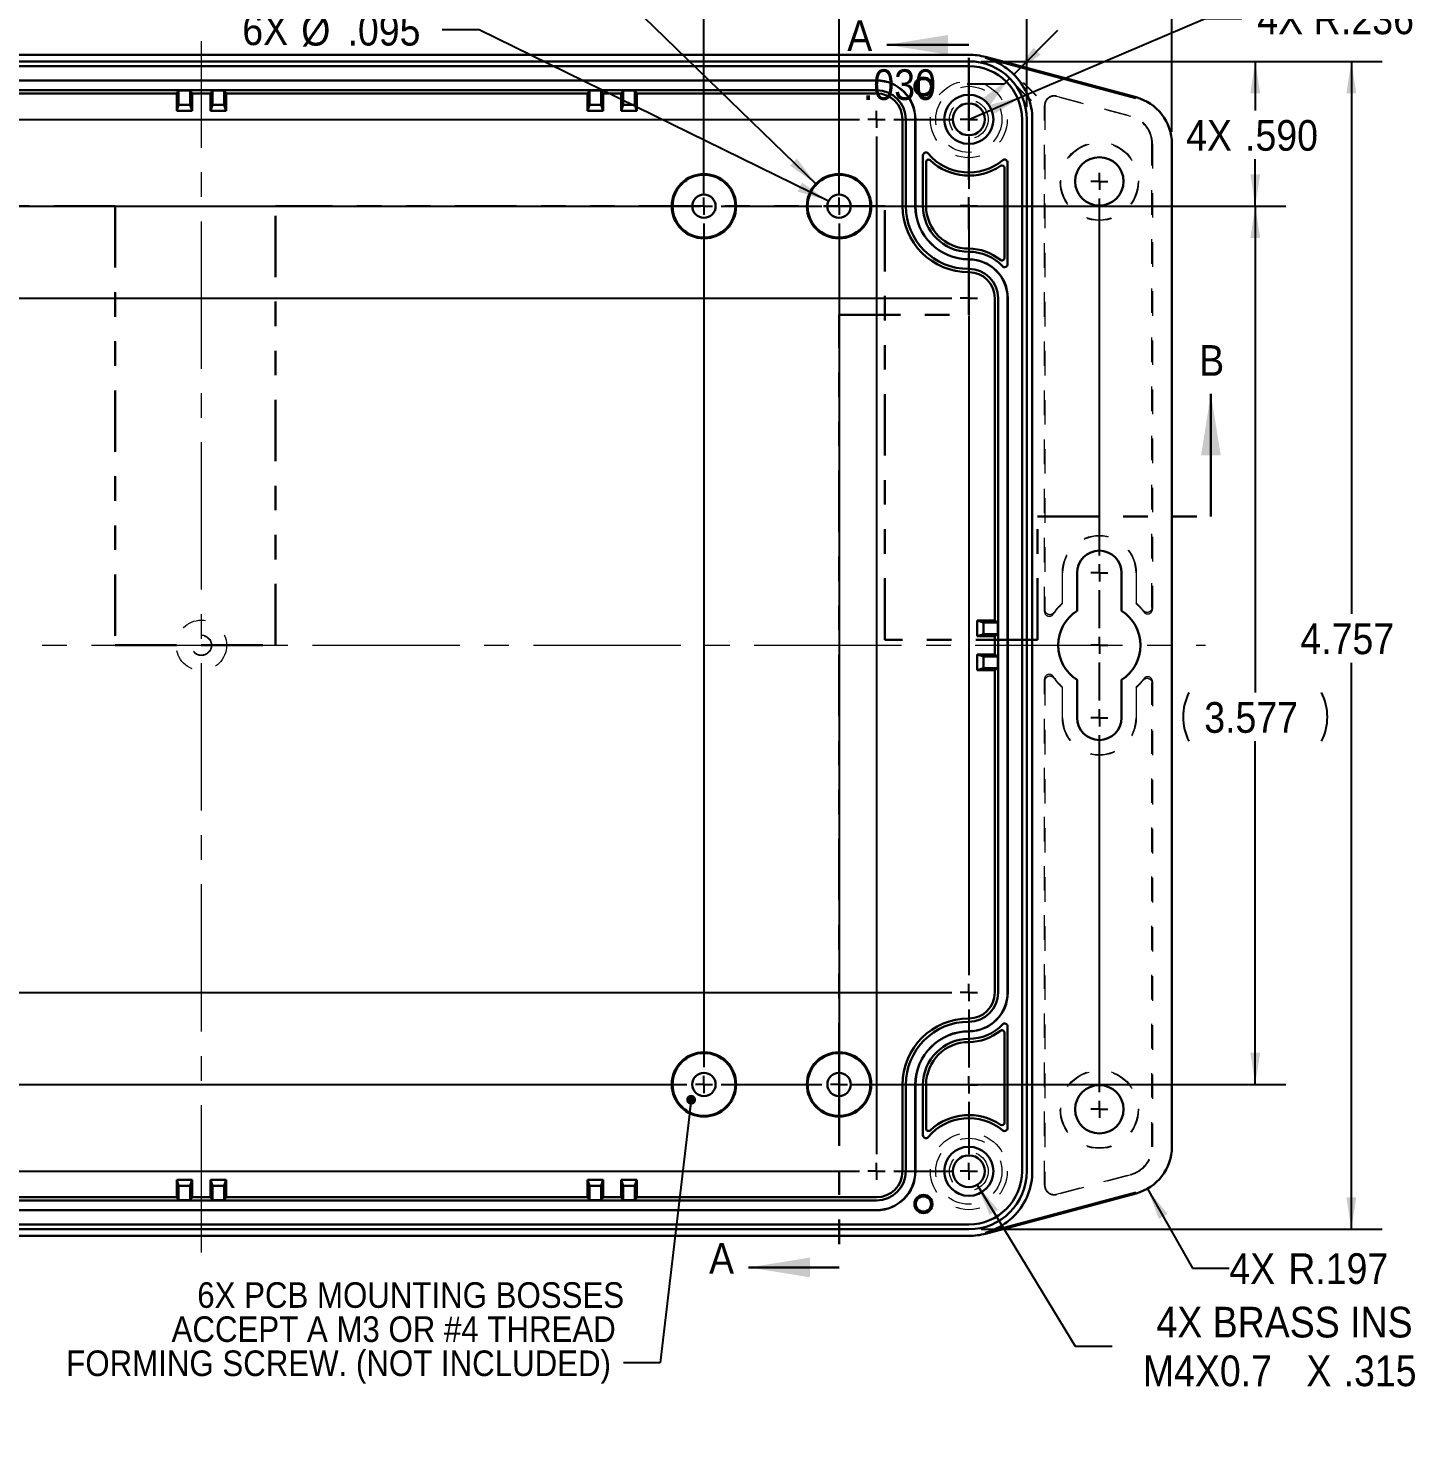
# Model space of a CAD drawing. Header units: inches. Extents: x 0.3 to 21.8, y 0.2 to 16.9.
# Drawn here: x 5.89 to 11.49, y 8.21 to 14 of the extents above; entities that cross this region are included whole.
import ezdxf

# ---------------------------------------------------------------- set-up
doc = ezdxf.new("R2010")
doc.units = ezdxf.units.IN
doc.header["$MEASUREMENT"] = 0
for name, pattern in [('SLD-Center', [0.75, 0.6, -0.05, 0.05, -0.05]), ('SLD-Dashed', [0.075, 0.05, -0.025]), ('SLD-Phantom', [0.5, 0.25, -0.05, 0.05, -0.05, 0.05, -0.05]), ('SLD-Solid', [0])]:
    doc.linetypes.add(name, pattern=pattern)
doc.layers.add('SLD-0', color=7, linetype='SLD-Solid')
doc.styles.add('SLDTEXTSTYLE1', font='GOTHIC.TTF', dxfattribs={"width": 0.913})
doc.styles.get("Standard").update_dxf_attribs({"font": 'GOTHIC.TTF'})
doc.dimstyles.new('SLDDIMSTYLE0', dxfattribs={"dimtxt": 0.125, "dimasz": 0.13, "dimexe": 0, "dimexo": 0.0625, "dimgap": 0.03125, "dimtad": 0, "dimtih": 1, "dimtoh": 1, "dimdec": 3, "dimrnd": 1e-09, "dimzin": 12, "dimdsep": 46, "dimtxsty": 'SLDTEXTSTYLE1', "dimsah": 1, "dimcen": 0.09, "dimadec": 0, "dimazin": 3, "dimtfac": 1, "dimtdec": 3, "dimtofl": 0, "dimtmove": 0, "dimatfit": 3, "dimfxl": 0, "dimfrac": 2, "dimtolj": 1, "dimtzin": 12, "dimarcsym": 0})
doc.dimstyles.new('SLDDIMSTYLE1', dxfattribs={"dimtxt": 0.125, "dimasz": 0.13, "dimexe": 0, "dimexo": 0.0625, "dimgap": 0.03125, "dimtad": 0, "dimtih": 1, "dimtoh": 1, "dimdec": 3, "dimrnd": 1e-09, "dimzin": 12, "dimdsep": 46, "dimtxsty": 'SLDTEXTSTYLE1', "dimsah": 1, "dimcen": 0, "dimadec": 0, "dimazin": 3, "dimtfac": 1, "dimtdec": 3, "dimtofl": 0, "dimtmove": 0, "dimatfit": 3, "dimfxl": 0, "dimfrac": 2, "dimtolj": 1, "dimtzin": 12, "dimarcsym": 0})
doc.dimstyles.new('SLDDIMSTYLE2', dxfattribs={"dimtxt": 0.125, "dimasz": 0.13, "dimexe": 0, "dimexo": 0.0625, "dimgap": 0.03125, "dimtad": 0, "dimtih": 1, "dimtoh": 1, "dimdec": 3, "dimrnd": 1e-09, "dimzin": 12, "dimdsep": 46, "dimtxsty": 'SLDTEXTSTYLE1', "dimsah": 1, "dimcen": 0.09, "dimadec": 0, "dimazin": 3, "dimtfac": 1, "dimtdec": 3, "dimtmove": 0, "dimatfit": 0, "dimfxl": 0, "dimfrac": 2, "dimtolj": 1, "dimtzin": 12, "dimarcsym": 0})
doc.dimstyles.new('SLDDIMSTYLE3', dxfattribs={"dimtxt": 0.125, "dimasz": 0.13, "dimexe": 0, "dimexo": 0.0625, "dimgap": 0.03125, "dimtad": 0, "dimtih": 1, "dimtoh": 1, "dimdec": 3, "dimrnd": 1e-09, "dimzin": 4, "dimdsep": 46, "dimtxsty": 'SLDTEXTSTYLE1', "dimsah": 1, "dimcen": 0.09, "dimadec": 0, "dimazin": 1, "dimtfac": 1, "dimtdec": 3, "dimtofl": 0, "dimtmove": 0, "dimatfit": 3, "dimfxl": 0, "dimfrac": 2, "dimtolj": 1, "dimtzin": 12, "dimarcsym": 0})
doc.dimstyles.new('SLDDIMSTYLE4', dxfattribs={"dimtxt": 0.125, "dimasz": 0.13, "dimexe": 0, "dimexo": 0.0625, "dimgap": 0.03125, "dimtad": 0, "dimtih": 1, "dimtoh": 1, "dimdec": 3, "dimrnd": 1e-09, "dimzin": 4, "dimdsep": 46, "dimtxsty": 'SLDTEXTSTYLE1', "dimsah": 1, "dimcen": 0.09, "dimadec": 0, "dimazin": 1, "dimtfac": 1, "dimtdec": 3, "dimtmove": 0, "dimatfit": 0, "dimfxl": 0, "dimfrac": 2, "dimtolj": 1, "dimtzin": 12, "dimarcsym": 0})
doc.dimstyles.new('SLDDIMSTYLE5', dxfattribs={"dimtxt": 0.125, "dimasz": 0.13, "dimexe": 0, "dimexo": 0.0625, "dimgap": 0.03125, "dimtad": 0, "dimtih": 1, "dimtoh": 1, "dimdec": 3, "dimrnd": 1e-09, "dimzin": 12, "dimdsep": 46, "dimtxsty": 'SLDTEXTSTYLE1', "dimsah": 1, "dimcen": 0, "dimadec": 0, "dimazin": 3, "dimtfac": 1, "dimtdec": 3, "dimtofl": 0, "dimtmove": 0, "dimatfit": 3, "dimfxl": 0, "dimfrac": 2, "dimtolj": 1, "dimtzin": 12, "dimarcsym": 0})
doc.dimstyles.new('SLDDIMSTYLE6', dxfattribs={"dimtxt": 0.125, "dimasz": 0.13, "dimexe": 0, "dimexo": 0.0625, "dimgap": 0.03125, "dimtad": 0, "dimtih": 1, "dimtoh": 1, "dimdec": 0, "dimrnd": 1e-09, "dimzin": 12, "dimdsep": 46, "dimtxsty": 'SLDTEXTSTYLE1', "dimsah": 1, "dimcen": 0, "dimadec": 0, "dimazin": 3, "dimtfac": 1, "dimtdec": 3, "dimtofl": 0, "dimtmove": 0, "dimatfit": 3, "dimfxl": 0, "dimfrac": 2, "dimtolj": 1, "dimtzin": 12, "dimarcsym": 0})
doc.dimstyles.new('SLDDIMSTYLE7', dxfattribs={"dimtxt": 0.125, "dimasz": 0.13, "dimexe": 0, "dimexo": 0.0625, "dimgap": 0.03125, "dimtad": 0, "dimtih": 1, "dimtoh": 1, "dimdec": 3, "dimrnd": 1e-09, "dimzin": 12, "dimdsep": 46, "dimtxsty": 'SLDTEXTSTYLE1', "dimsah": 1, "dimcen": 0, "dimadec": 0, "dimazin": 3, "dimtfac": 1, "dimtdec": 3, "dimtofl": 0, "dimtmove": 0, "dimatfit": 3, "dimfxl": 0, "dimfrac": 2, "dimtolj": 1, "dimtzin": 12, "dimarcsym": 0})
doc.dimstyles.new('SLDDIMSTYLE9', dxfattribs={"dimtxt": 0, "dimasz": 0.04, "dimexe": 0, "dimexo": 0.0625, "dimgap": 0, "dimtad": 0, "dimtih": 1, "dimtoh": 1, "dimdec": 0, "dimrnd": 1e-09, "dimzin": 0, "dimdsep": 46, "dimtxsty": 'Standard', "dimblk1": 'DOT', "dimblk2": 'DOT', "dimsah": 1, "dimcen": 0.09, "dimadec": 0, "dimazin": 0, "dimtfac": 0.04, "dimtdec": 0, "dimtofl": 0, "dimtmove": 0, "dimatfit": 3, "dimldrblk": 'DOT', "dimfxl": 0, "dimfrac": 2, "dimtolj": 1, "dimtzin": 0, "dimarcsym": 0})

# ---------------------------------------------------------------- blocks, each defined once
blk = doc.blocks.new('*D11')
at = {"layer": 'SLD-0'}
for p, q in [((9.7653, 13.8686), (11.3982, 13.8686)), ((11.2732, 13.8686), (11.2732, 11.6177)), ((11.2732, 9.1116), (11.2732, 11.4194)), ((9.7653, 9.1116), (11.3982, 9.1116))]:
    blk.add_line(p, q, dxfattribs=at)
for points in [[(11.2732, 13.8686), (11.2532, 13.7386), (11.2932, 13.7386)], [(11.2732, 9.1116), (11.2932, 9.2416), (11.2532, 9.2416)]]:
    blk.add_solid(points, dxfattribs=at)
at = {"layer": 'SLD-0', "insert": (11.0655, 11.5791), "char_height": 0.125, "attachment_point": 1, "style": 'SLDTEXTSTYLE1'}
blk.add_mtext('4.757', dxfattribs=at)
blk = doc.blocks.new('*D12')
at = {"layer": 'SLD-0'}
for p, q in [((3.2275, 13.6823), (3.2275, 14.6519)), ((9.9515, 13.6823), (9.9515, 14.6519)), ((3.2275, 14.5269), (6.3352, 14.5269)), ((9.9515, 14.5269), (6.8758, 14.5269))]:
    blk.add_line(p, q, dxfattribs=at)
for points in [[(3.2275, 14.5269), (3.3575, 14.5069), (3.3575, 14.5469)], [(9.9515, 14.5269), (9.8215, 14.5469), (9.8215, 14.5069)]]:
    blk.add_solid(points, dxfattribs=at)
at = {"layer": 'SLD-0', "insert": (6.3977, 14.5874), "char_height": 0.125, "attachment_point": 1, "style": 'SLDTEXTSTYLE1'}
blk.add_mtext('6.724', dxfattribs=at)
blk = doc.blocks.new('*D13')
at = {"layer": 'SLD-0'}
for p, q in [((9.9325, 13.7252), (10.6775, 14.0437)), ((10.6775, 14.0437), (10.8275, 14.0437)), ((9.7153, 13.6323), (9.9325, 13.7252))]:
    blk.add_line(p, q, dxfattribs=at)
blk.add_solid([(9.9325, 13.7252), (9.8051, 13.6925), (9.8208, 13.6557)], dxfattribs=at)
at = {"layer": 'SLD-0', "char_height": 0.125, "attachment_point": 1, "style": 'SLDTEXTSTYLE1'}
for s, insert in [('4X R', (10.89, 14.1042)), ('.236', (11.2311, 14.1042))]:
    blk.add_mtext(s, dxfattribs=dict(at, insert=insert))
blk = doc.blocks.new('*D14')
at = {"layer": 'SLD-0'}
for p, q in [((9.1865, 13.3286), (9.1865, 14.4157)), ((9.9515, 13.6823), (9.9515, 14.4157)), ((9.1865, 14.2907), (8.9365, 14.2907)), ((9.9515, 14.2907), (10.2015, 14.2907))]:
    blk.add_line(p, q, dxfattribs=at)
for points in [[(9.1865, 14.2907), (9.0565, 14.3107), (9.0565, 14.2707)], [(9.9515, 14.2907), (10.0815, 14.2707), (10.0815, 14.3107)]]:
    blk.add_solid(points, dxfattribs=at)
at = {"layer": 'SLD-0', "char_height": 0.125, "attachment_point": 1, "style": 'SLDTEXTSTYLE1'}
for s, insert in [('4X ', (9.301, 14.3512)), ('.765', (9.5411, 14.3512))]:
    blk.add_mtext(s, dxfattribs=dict(at, insert=insert))
blk = doc.blocks.new('*D15')
at = {"layer": 'SLD-0'}
for p, q in [((9.7653, 13.8686), (11.0069, 13.8686)), ((10.8819, 13.8686), (10.8819, 13.6681)), ((10.8819, 13.2786), (10.8819, 13.4698)), ((9.2365, 13.2786), (11.0069, 13.2786))]:
    blk.add_line(p, q, dxfattribs=at)
for points in [[(10.8819, 13.8686), (10.8619, 13.7386), (10.9019, 13.7386)], [(10.8819, 13.2786), (10.9019, 13.4086), (10.8619, 13.4086)]]:
    blk.add_solid(points, dxfattribs=at)
at = {"layer": 'SLD-0', "char_height": 0.125, "attachment_point": 1, "style": 'SLDTEXTSTYLE1'}
for s, insert in [('4X ', (10.6002, 13.6295)), ('.590', (10.8403, 13.6295))]:
    blk.add_mtext(s, dxfattribs=dict(at, insert=insert))
blk = doc.blocks.new('*D16')
at = {"layer": 'SLD-0'}
for p, q in [((8.6365, 13.3286), (8.6365, 14.2375)), ((9.1865, 13.3286), (9.1865, 14.2375)), ((8.6365, 14.1125), (8.3865, 14.1125)), ((9.1865, 14.1125), (9.4365, 14.1125))]:
    blk.add_line(p, q, dxfattribs=at)
for points in [[(8.6365, 14.1125), (8.5065, 14.1325), (8.5065, 14.0925)], [(9.1865, 14.1125), (9.3165, 14.0925), (9.3165, 14.1325)]]:
    blk.add_solid(points, dxfattribs=at)
at = {"layer": 'SLD-0', "insert": (8.7548, 14.173), "char_height": 0.125, "attachment_point": 1, "style": 'SLDTEXTSTYLE1'}
blk.add_mtext('.550', dxfattribs=at)
blk = doc.blocks.new('*D17')
at = {"layer": 'SLD-0'}
for p, q in [((8.2732, 14.1637), (8.1232, 14.1637)), ((9.0946, 13.3676), (8.2732, 14.1637))]:
    blk.add_line(p, q, dxfattribs=at)
blk.add_solid([(9.0946, 13.3676), (9.0152, 13.4724), (8.9874, 13.4437)], dxfattribs=at)
at = {"layer": 'SLD-0', "char_height": 0.125, "attachment_point": 1, "style": 'SLDTEXTSTYLE1'}
for s, insert in [('6X ', (7.3089, 14.2261)), ('%%c', (7.549, 14.2242)), ('.256', (7.7375, 14.2242))]:
    blk.add_mtext(s, dxfattribs=dict(at, insert=insert))
blk = doc.blocks.new('*D18')
at = {"layer": 'SLD-0'}
for p, q in [((9.2365, 13.2786), (11.0069, 13.2786)), ((10.8819, 13.2786), (10.8819, 11.2974)), ((10.8819, 9.7016), (10.8819, 11.0991)), ((9.2365, 9.7016), (11.0069, 9.7016))]:
    blk.add_line(p, q, dxfattribs=at)
for centre, start, end in [((10.8099, 11.1983), 153.43495, 206.56505), ((10.9538, 11.1983), 333.43495, 26.56505)]:
    blk.add_arc(centre, 0.2217, start, end, dxfattribs=at)
for points in [[(10.8819, 13.2786), (10.8619, 13.1486), (10.9019, 13.1486)], [(10.8819, 9.7016), (10.9019, 9.8316), (10.8619, 9.8316)]]:
    blk.add_solid(points, dxfattribs=at)
at = {"layer": 'SLD-0', "insert": (10.6741, 11.2588), "char_height": 0.125, "attachment_point": 1, "style": 'SLDTEXTSTYLE1'}
blk.add_mtext('3.577', dxfattribs=at)
blk = doc.blocks.new('*D19')
at = {"layer": 'SLD-0'}
for p, q in [((3.9925, 13.3286), (3.9925, 14.4157)), ((9.1865, 13.3286), (9.1865, 14.4157)), ((3.9925, 14.2907), (6.2727, 14.2907)), ((9.1865, 14.2907), (6.9383, 14.2907))]:
    blk.add_line(p, q, dxfattribs=at)
for centre, start, end in [((6.5336, 14.2907), 153.43495, 206.56505), ((6.6775, 14.2907), 333.43495, 26.56505)]:
    blk.add_arc(centre, 0.2217, start, end, dxfattribs=at)
for points in [[(3.9925, 14.2907), (4.1225, 14.2707), (4.1225, 14.3107)], [(9.1865, 14.2907), (9.0565, 14.3107), (9.0565, 14.2707)]]:
    blk.add_solid(points, dxfattribs=at)
at = {"layer": 'SLD-0', "insert": (6.3977, 14.3512), "char_height": 0.125, "attachment_point": 1, "style": 'SLDTEXTSTYLE1'}
blk.add_mtext('5.194', dxfattribs=at)
blk = doc.blocks.new('*D20')
at = {"layer": 'SLD-0'}
for p, q in [((9.7491, 9.2923), (10.149, 8.6362)), ((10.149, 8.6362), (10.299, 8.6362))]:
    blk.add_line(p, q, dxfattribs=at)
blk.add_solid([(9.7491, 9.2923), (9.7997, 9.1709), (9.8339, 9.1917)], dxfattribs=at)
at = {"layer": 'SLD-0', "char_height": 0.125, "attachment_point": 1, "style": 'SLDTEXTSTYLE1'}
for s, insert in [('4X BRASS INSERT:', (10.4794, 8.7959)), ('M4X0.7', (10.424, 8.5976)), (' X ', (11.0479, 8.5976)), ('.315', (11.2417, 8.5976)), ('LG.', (11.5906, 8.5976))]:
    blk.add_mtext(s, dxfattribs=dict(at, insert=insert))
blk = doc.blocks.new('*D21')
at = {"layer": 'SLD-0'}
for p, q in [((10.4425, 9.2769), (10.6262, 8.9535)), ((10.6262, 8.9535), (10.7762, 8.9535))]:
    blk.add_line(p, q, dxfattribs=at)
blk.add_solid([(10.4425, 9.2769), (10.4893, 9.154), (10.5241, 9.1737)], dxfattribs=at)
at = {"layer": 'SLD-0', "char_height": 0.125, "attachment_point": 1, "style": 'SLDTEXTSTYLE1'}
for s, insert in [('4X ', (10.7762, 9.0139, -1.1169)), ('R.197', (11.0163, 9.0139, -1.1169))]:
    blk.add_mtext(s, dxfattribs=dict(at, insert=insert))
blk = doc.blocks.new('*D22')
at = {"layer": 'SLD-0'}
for p, q in [((7.7205, 13.9974), (7.5705, 13.9974)), ((9.1439, 13.2995), (7.7205, 13.9974))]:
    blk.add_line(p, q, dxfattribs=at)
blk.add_solid([(9.1439, 13.2995), (9.036, 13.3747), (9.0183, 13.3387)], dxfattribs=at)
at = {"layer": 'SLD-0', "char_height": 0.125, "attachment_point": 1, "style": 'SLDTEXTSTYLE1'}
for s, insert in [('6X ', (6.7562, 14.0598)), ('%%c', (6.9963, 14.0579)), ('.095', (7.1848, 14.0579))]:
    blk.add_mtext(s, dxfattribs=dict(at, insert=insert))
blk = doc.blocks.new('*D25')
at = {"layer": 'SLD-0'}
for p, q in [((9.9013, 13.8183), (10.0781, 13.9951)), ((9.8801, 13.7971), (9.8589, 13.7759)), ((9.9366, 13.783), (9.9897, 13.7299)), ((9.8589, 13.7759), (9.7089, 13.7759)), ((9.9154, 13.7618), (9.9685, 13.7087))]:
    blk.add_line(p, q, dxfattribs=at)
for points in [[(9.9013, 13.8183), (10.0074, 13.8961), (9.9791, 13.9244)], [(9.8801, 13.7971), (9.774, 13.7193), (9.8023, 13.691)]]:
    blk.add_solid(points, dxfattribs=at)
at = {"layer": 'SLD-0', "insert": (9.284, 13.8363, -1.1169), "char_height": 0.125, "attachment_point": 1, "style": 'SLDTEXTSTYLE1'}
blk.add_mtext('.030', dxfattribs=at)
blk = doc.blocks.new('*D26')
at = {"layer": 'SLD-0'}
for p, q in [((9.9515, 13.6823), (9.9515, 14.4157)), ((10.5421, 13.5821), (10.5421, 14.4157)), ((9.9515, 14.2907), (10.5421, 14.2907)), ((10.5421, 14.2907), (10.7344, 14.2907))]:
    blk.add_line(p, q, dxfattribs=at)
for points in [[(9.9515, 14.2907), (10.0815, 14.2707), (10.0815, 14.3107)], [(10.5421, 14.2907), (10.4121, 14.3107), (10.4121, 14.2707)]]:
    blk.add_solid(points, dxfattribs=at)
at = {"layer": 'SLD-0', "char_height": 0.125, "attachment_point": 1, "style": 'SLDTEXTSTYLE1'}
for s, insert in [('2X ', (10.7344, 14.3511, -1.1169)), ('.591', (10.9745, 14.3511, -1.1169))]:
    blk.add_mtext(s, dxfattribs=dict(at, insert=insert))
blk = doc.blocks.new('SW_NOTE_5')
at = {"layer": 'SLD-0', "color": 0, "char_height": 0.104167, "attachment_point": 3, "style": 'SLDTEXTSTYLE1'}
for s, insert in [('6X PCB MOUNTING BOSSES ', (0.0028, 0.3286)), ('ACCEPT A M3 OR #4 THREAD ', (-0.0311, 0.1897)), ('FORMING SCREW. (NOT INCLUDED)', (-0.0507, 0.0508))]:
    blk.add_mtext(s, dxfattribs=dict(at, insert=insert))
blk = doc.blocks.new('_DOT')
at = {"color": 0, "linetype": 'ByBlock', "lineweight": -2}
blk.add_line((-0.5, 0), (-1, 0), dxfattribs=at)
at = {"color": 0, "linetype": 'ByBlock', "const_width": 0.5}
blk.add_lwpolyline([(-0.25, 0, 1), (0.25, 0, 1)], format="xyb", close=True, dxfattribs=at)
blk = doc.blocks.new('SW_CENTERMARKSYMBOL_0')
at = {"layer": 'SLD-0', "color": 0}
for p, q in [((0.446, 0), (5.8056, 0)), ((5.8756, 0), (5.8406, 0)), ((5.8756, 0), (5.8756, 0.035)), ((5.8756, 0), (5.9106, 0)), ((5.8756, 0), (5.8756, -0.035)), ((5.9456, 0), (6.1816, 0)), ((6.2516, 0), (6.2166, 0)), ((6.2516, 0), (6.2516, 0.035)), ((6.2516, 0), (6.2866, 0)), ((6.2516, 0), (6.2516, -0.035)), ((5.8756, -0.07), (5.8756, -4.2146)), ((6.2516, -0.07), (6.2516, -0.2825)), ((5.1728, -0.3538), (5.1728, -0.3188)), ((5.7228, -0.3538), (5.7228, -0.3188)), ((6.2516, -0.3525), (6.2516, -0.3175)), ((0.5988, -0.3538), (5.1028, -0.3538)), ((5.1728, -0.3538), (5.1378, -0.3538)), ((5.1728, -0.3538), (5.2078, -0.3538)), ((5.1728, -0.3538), (5.1728, -0.3888)), ((5.2428, -0.3538), (5.6528, -0.3538)), ((5.7228, -0.3538), (5.6878, -0.3538)), ((5.7228, -0.3538), (5.7578, -0.3538)), ((5.7228, -0.3538), (5.7228, -0.3888)), ((6.2516, -0.3525), (6.2166, -0.3525)), ((6.2516, -0.3525), (6.2866, -0.3525)), ((6.2516, -0.3525), (6.2516, -0.3875)), ((5.1728, -0.4238), (5.1728, -3.8608)), ((5.7228, -0.4238), (5.7228, -3.8608)), ((6.2516, -0.4225), (6.2516, -0.6585)), ((6.2516, -0.7285), (6.2516, -0.6935)), ((0.07, -0.7285), (6.1816, -0.7285)), ((6.2516, -0.7285), (6.2166, -0.7285)), ((6.2516, -0.7285), (6.2866, -0.7285)), ((6.2516, -0.7285), (6.2516, -0.7635)), ((6.2516, -0.7985), (6.2516, -3.4861)), ((6.2516, -3.5561), (6.2516, -3.5211)), ((0.07, -3.5561), (6.1816, -3.5561)), ((6.2516, -3.5561), (6.2166, -3.5561)), ((6.2516, -3.5561), (6.2866, -3.5561)), ((6.2516, -3.5561), (6.2516, -3.5911)), ((6.2516, -3.6261), (6.2516, -3.8621)), ((0.5988, -3.9308), (5.1028, -3.9308)), ((5.1728, -3.9308), (5.1378, -3.9308)), ((5.1728, -3.9308), (5.1728, -3.8958)), ((5.1728, -3.9308), (5.2078, -3.9308)), ((5.1728, -3.9308), (5.1728, -3.9658)), ((5.2428, -3.9308), (5.6528, -3.9308)), ((5.7228, -3.9308), (5.6878, -3.9308)), ((5.7228, -3.9308), (5.7228, -3.8958)), ((5.7228, -3.9308), (5.7578, -3.9308)), ((5.7228, -3.9308), (5.7228, -3.9658)), ((6.2516, -3.9321), (6.2166, -3.9321)), ((6.2516, -3.9321), (6.2516, -3.8971)), ((6.2516, -3.9321), (6.2866, -3.9321)), ((6.2516, -3.9321), (6.2516, -3.9671)), ((6.2516, -4.0021), (6.2516, -4.2146)), ((5.8756, -4.2846), (5.8756, -4.2496)), ((6.2516, -4.2846), (6.2516, -4.2496)), ((0.446, -4.2846), (5.8056, -4.2846)), ((5.8756, -4.2846), (5.8406, -4.2846)), ((5.8756, -4.2846), (5.9106, -4.2846)), ((5.8756, -4.2846), (5.8756, -4.3196)), ((5.9456, -4.2846), (6.1816, -4.2846)), ((6.2516, -4.2846), (6.2166, -4.2846)), ((6.2516, -4.2846), (6.2866, -4.2846)), ((6.2516, -4.2846), (6.2516, -4.3196))]:
    blk.add_line(p, q, dxfattribs=at)
blk = doc.blocks.new('SW_CENTERMARKSYMBOL_1')
at = {"layer": 'SLD-0', "color": 0}
for p, q in [((0, 3.7795), (-0.035, 3.7795)), ((0, 3.7795), (0, 3.8145)), ((0, 3.7795), (0, 3.7445)), ((0, 3.7795), (0.035, 3.7795)), ((0, 2.255), (0, 3.7095)), ((0, 2.185), (0, 2.22)), ((0, 2.185), (-0.035, 2.185)), ((0, 2.185), (0, 2.15)), ((0, 2.185), (0.035, 2.185)), ((0, 1.9598), (0, 2.115)), ((0, 1.8898), (0, 1.9248)), ((0, 1.8898), (-0.035, 1.8898)), ((0, 1.8898), (0, 1.8548)), ((0, 1.8898), (0.035, 1.8898)), ((0, 1.6645), (0, 1.8198)), ((0, 1.5945), (0, 1.6295)), ((0, 1.5945), (-0.035, 1.5945)), ((0, 1.5945), (0, 1.5595)), ((0, 1.5945), (0.035, 1.5945)), ((0, 0.07), (0, 1.5245)), ((0, 0), (-0.035, 0)), ((0, 0), (0, 0.035)), ((0, 0), (0, -0.035)), ((0, 0), (0.035, 0))]:
    blk.add_line(p, q, dxfattribs=at)

msp = doc.modelspace()

# ---------------------------------------------------------------- linework, layer by layer
at = {"color": 7, "linetype": 'SLD-Solid', "lineweight": 30}
for p, q in [((9.7153, 13.89536), (3.46374, 13.89536)), ((9.7153, 13.93597), (9.38086, 13.93597)), ((9.7153, 13.86856), (3.46374, 13.86856)), ((9.7153, 13.84887), (3.46374, 13.84887)), ((9.78239, 13.88273), (10.39519, 13.71853)), ((9.78338, 13.8864), (10.39617, 13.7222)), ((9.3393, 13.7909), (3.83974, 13.7909)), ((9.3393, 13.79038), (3.83974, 13.79038)), ((9.3393, 13.75142), (3.83974, 13.75142)), ((5.01693, 13.7382), (6.48888, 13.7382)), ((6.497, 13.7505), (6.48888, 13.7382)), ((6.48888, 13.66685), (6.48888, 13.7382)), ((6.497, 13.7505), (6.54425, 13.7505)), ((6.497, 13.7505), (6.497, 13.69145)), ((6.54425, 13.7505), (6.55236, 13.7382)), ((6.54425, 13.7505), (6.54425, 13.69145)), ((6.55236, 13.7382), (6.62668, 13.7382)), ((6.55236, 13.66685), (6.55236, 13.7382)), ((6.6348, 13.7505), (6.62668, 13.7382)), ((6.62668, 13.66685), (6.62668, 13.7382)), ((6.68204, 13.7505), (6.6348, 13.7505)), ((6.6348, 13.7505), (6.6348, 13.69145)), ((6.68204, 13.7505), (6.69016, 13.7382)), ((6.68204, 13.7505), (6.68204, 13.69145)), ((6.69016, 13.7382), (8.16211, 13.7382)), ((6.69016, 13.66685), (6.69016, 13.7382)), ((8.17023, 13.7505), (8.16211, 13.7382)), ((8.16211, 13.66685), (8.16211, 13.7382)), ((8.17023, 13.7505), (8.21747, 13.7505)), ((8.17023, 13.7505), (8.17023, 13.69145)), ((8.21747, 13.7505), (8.22559, 13.7382)), ((8.21747, 13.7505), (8.21747, 13.69145)), ((8.22559, 13.7382), (8.29991, 13.7382)), ((8.22559, 13.66685), (8.22559, 13.7382)), ((8.30803, 13.7505), (8.29991, 13.7382)), ((8.29991, 13.66685), (8.29991, 13.7382)), ((8.35527, 13.7505), (8.30803, 13.7505)), ((8.30803, 13.7505), (8.30803, 13.69145)), ((8.35527, 13.7505), (8.36339, 13.7382)), ((8.35527, 13.7505), (8.35527, 13.69145)), ((8.36339, 13.7382), (9.3393, 13.7382)), ((8.36339, 13.66685), (8.36339, 13.7382)), ((6.48888, 13.66685), (6.497, 13.69145)), ((6.48888, 13.66685), (6.55236, 13.66685)), ((6.54425, 13.69145), (6.497, 13.69145)), ((6.55236, 13.66685), (6.54425, 13.69145)), ((6.62668, 13.66685), (6.6348, 13.69145)), ((6.69016, 13.66685), (6.62668, 13.66685)), ((6.6348, 13.69145), (6.68204, 13.69145)), ((6.69016, 13.66685), (6.68204, 13.69145)), ((8.16211, 13.66685), (8.17023, 13.69145)), ((8.16211, 13.66685), (8.22559, 13.66685)), ((8.21747, 13.69145), (8.17023, 13.69145)), ((8.22559, 13.66685), (8.21747, 13.69145)), ((8.29991, 13.66685), (8.30803, 13.69145)), ((8.36339, 13.66685), (8.29991, 13.66685)), ((8.30803, 13.69145), (8.35527, 13.69145)), ((8.36339, 13.66685), (8.35527, 13.69145)), ((9.44517, 13.63234), (9.44517, 13.27988)), ((9.45838, 13.27988), (9.45838, 13.63234)), ((9.49735, 13.27988), (9.49735, 13.63234)), ((9.49787, 13.27988), (9.49787, 13.63234)), ((9.93184, 9.34778), (9.93184, 13.63234)), ((9.95152, 9.34778), (9.95152, 13.63234)), ((9.97386, 9.34778), (9.97386, 13.63234)), ((10.54207, 13.53205), (10.54207, 9.44806)), ((9.52852, 13.27988), (9.52852, 13.48561)), ((9.54122, 13.45824), (9.54122, 13.27988)), ((9.86009, 13.06741), (9.86009, 13.43469)), ((9.87278, 13.45649), (9.87278, 13.04242)), ((9.82117, 12.90388), (9.82117, 11.59069)), ((9.83438, 10.07623), (9.83438, 12.90388)), ((9.87335, 10.07623), (9.87335, 12.90388)), ((9.87387, 10.07623), (9.87387, 12.90388)), ((10.7012, 12.0144), (10.7012, 12.5144)), ((10.15625, 11.78533), (10.15625, 11.63076)), ((10.33735, 11.63076), (10.33735, 11.78533)), ((9.74981, 11.59069), (9.77441, 11.58258)), ((9.74981, 11.59069), (9.82117, 11.59069)), ((9.74981, 11.59069), (9.74981, 11.52721)), ((9.77441, 11.53533), (9.77441, 11.58258)), ((9.83347, 11.58258), (9.77441, 11.58258)), ((9.83347, 11.58258), (9.82117, 11.59069)), ((9.83347, 11.58258), (9.83347, 11.53533)), ((9.74981, 11.52721), (9.77441, 11.53533)), ((9.74981, 11.52721), (9.82117, 11.52721)), ((9.83347, 11.53533), (9.77441, 11.53533)), ((9.83347, 11.53533), (9.82117, 11.52721)), ((9.82117, 11.52721), (9.82117, 11.4529)), ((9.74981, 11.4529), (9.77441, 11.44478)), ((9.74981, 11.38942), (9.74981, 11.4529)), ((9.74981, 11.4529), (9.82117, 11.4529)), ((9.77441, 11.44478), (9.77441, 11.39754)), ((9.83347, 11.44478), (9.77441, 11.44478)), ((9.83347, 11.44478), (9.82117, 11.4529)), ((9.83347, 11.39754), (9.83347, 11.44478)), ((9.74981, 11.38942), (9.77441, 11.39754)), ((9.74981, 11.38942), (9.82117, 11.38942)), ((9.83347, 11.39754), (9.77441, 11.39754)), ((9.83347, 11.39754), (9.82117, 11.38942)), ((9.82117, 11.38942), (9.82117, 10.07623)), ((10.15625, 11.34935), (10.15625, 11.19478)), ((10.33735, 11.19478), (10.33735, 11.34935)), ((9.86009, 9.91271), (9.86009, 9.54542)), ((9.87278, 9.52362), (9.87278, 9.93769)), ((9.44517, 9.70023), (9.44517, 9.34778)), ((9.45838, 9.34778), (9.45838, 9.70023)), ((9.49735, 9.34778), (9.49735, 9.70023)), ((9.49787, 9.34778), (9.49787, 9.70023)), ((9.52852, 9.70023), (9.52852, 9.4945)), ((9.54122, 9.52187), (9.54122, 9.70023)), ((6.48888, 9.31327), (6.497, 9.28866)), ((6.48888, 9.31327), (6.55236, 9.31327)), ((6.48888, 9.31327), (6.48888, 9.24191)), ((6.54425, 9.28866), (6.497, 9.28866)), ((6.497, 9.22961), (6.497, 9.28866)), ((6.55236, 9.31327), (6.54425, 9.28866)), ((6.54425, 9.22961), (6.54425, 9.28866)), ((6.55236, 9.31327), (6.55236, 9.24191)), ((6.62668, 9.31327), (6.62668, 9.24191)), ((6.62668, 9.31327), (6.6348, 9.28866)), ((6.69016, 9.31327), (6.62668, 9.31327)), ((6.6348, 9.22961), (6.6348, 9.28866)), ((6.6348, 9.28866), (6.68204, 9.28866)), ((6.69016, 9.31327), (6.68204, 9.28866)), ((6.68204, 9.22961), (6.68204, 9.28866)), ((6.69016, 9.31327), (6.69016, 9.24191)), ((8.16211, 9.31327), (8.17023, 9.28866)), ((8.16211, 9.31327), (8.22559, 9.31327)), ((8.16211, 9.31327), (8.16211, 9.24191)), ((8.21747, 9.28866), (8.17023, 9.28866)), ((8.17023, 9.22961), (8.17023, 9.28866)), ((8.22559, 9.31327), (8.21747, 9.28866)), ((8.21747, 9.22961), (8.21747, 9.28866)), ((8.22559, 9.31327), (8.22559, 9.24191)), ((8.29991, 9.31327), (8.29991, 9.24191)), ((8.29991, 9.31327), (8.30803, 9.28866)), ((8.36339, 9.31327), (8.29991, 9.31327)), ((8.30803, 9.22961), (8.30803, 9.28866)), ((8.30803, 9.28866), (8.35527, 9.28866)), ((8.36339, 9.31327), (8.35527, 9.28866)), ((8.35527, 9.22961), (8.35527, 9.28866)), ((8.36339, 9.31327), (8.36339, 9.24191)), ((10.39519, 9.26158), (9.78239, 9.09738)), ((3.83974, 9.2287), (9.3393, 9.2287)), ((6.48888, 9.24191), (5.01693, 9.24191)), ((6.497, 9.22961), (6.48888, 9.24191)), ((6.497, 9.22961), (6.54425, 9.22961)), ((6.54425, 9.22961), (6.55236, 9.24191)), ((6.62668, 9.24191), (6.55236, 9.24191)), ((6.6348, 9.22961), (6.62668, 9.24191)), ((6.68204, 9.22961), (6.6348, 9.22961)), ((6.68204, 9.22961), (6.69016, 9.24191)), ((8.16211, 9.24191), (6.69016, 9.24191)), ((8.17023, 9.22961), (8.16211, 9.24191)), ((8.17023, 9.22961), (8.21747, 9.22961)), ((8.21747, 9.22961), (8.22559, 9.24191)), ((8.29991, 9.24191), (8.22559, 9.24191)), ((8.30803, 9.22961), (8.29991, 9.24191)), ((8.35527, 9.22961), (8.30803, 9.22961)), ((8.35527, 9.22961), (8.36339, 9.24191)), ((9.3393, 9.24191), (8.36339, 9.24191)), ((10.39617, 9.25792), (9.78338, 9.09372)), ((3.83974, 9.18973), (9.3393, 9.18973)), ((3.83974, 9.18921), (9.3393, 9.18921)), ((3.46374, 9.13124), (9.7153, 9.13124)), ((3.46374, 9.11156), (9.7153, 9.11156)), ((3.46374, 9.08476), (9.7153, 9.08476)), ((9.18652, 8.95619), (8.81804, 8.95619))]:
    msp.add_line(p, q, dxfattribs=at)
at = {"color": 7, "linetype": 'SLD-Phantom', "lineweight": 30}
for p, q in [((9.7153, 13.63234), (9.7153, 13.93597)), ((9.7153, 12.83554), (9.7153, 13.63234)), ((6.23807, 13.27856), (3.99252, 13.27856)), ((6.23807, 13.27856), (6.23807, 11.49006)), ((6.89191, 11.49006), (6.89191, 13.27856)), ((9.37297, 13.27856), (6.89191, 13.27856)), ((9.37297, 11.51303), (9.37297, 13.27856)), ((9.18652, 12.83554), (9.7153, 12.83554)), ((9.18652, 9.70156), (9.18652, 12.83554)), ((9.99443, 11.51303), (9.99443, 12.0144)), ((9.99443, 12.0144), (10.7012, 12.0144)), ((6.23807, 11.49006), (6.58952, 11.49006)), ((6.58952, 11.49006), (6.89191, 11.49006)), ((9.99443, 11.51303), (9.37297, 11.51303)), ((9.18652, 9.70156), (9.18652, 8.95619))]:
    msp.add_line(p, q, dxfattribs=at)
at = {"color": 7, "linetype": 'SLD-Dashed', "lineweight": 0}
for p, q in [((10.37526, 13.64415), (10.07236, 13.72531)), ((10.07289, 13.7273), (10.37579, 13.64614)), ((10.02333, 11.62796), (10.02333, 13.68927)), ((10.02539, 13.68927), (10.02539, 11.63453)), ((10.46127, 11.64375), (10.46127, 13.53205)), ((10.46333, 13.53205), (10.46333, 11.63769)), ((10.09513, 11.78533), (10.09513, 11.66088)), ((10.09719, 11.65995), (10.09719, 11.78533)), ((10.3964, 11.78533), (10.3964, 11.65995)), ((10.39847, 11.66088), (10.39847, 11.78533)), ((10.09513, 11.66088), (10.09719, 11.65995)), ((10.39847, 11.66088), (10.3964, 11.65995)), ((10.02333, 9.29084), (10.02333, 11.35215)), ((10.02539, 11.34558), (10.02539, 9.29084)), ((10.09513, 11.31923), (10.09719, 11.32016)), ((10.09513, 11.31923), (10.09513, 11.19478)), ((10.09719, 11.19478), (10.09719, 11.32016)), ((10.39847, 11.31923), (10.3964, 11.32016)), ((10.3964, 11.32016), (10.3964, 11.19478)), ((10.39847, 11.19478), (10.39847, 11.31923)), ((10.46127, 9.44806), (10.46127, 11.33637)), ((10.46333, 11.34243), (10.46333, 9.44806)), ((10.07236, 9.2548), (10.37526, 9.33596)), ((10.37579, 9.33397), (10.07289, 9.25281))]:
    msp.add_line(p, q, dxfattribs=at)
at = {"color": 7, "linetype": 'SLD-Solid', "lineweight": 30}
for centre, radius in [((9.53032, 13.76556), 0.037), ((9.53032, 13.76556), 0.03089), ((9.7153, 13.63234), 0.1), ((9.7153, 13.63234), 0.06496), ((10.2468, 13.37982), 0.09843), ((8.63652, 13.27856), 0.13104), ((8.63652, 13.27856), 0.12795), ((9.18652, 13.27856), 0.13104), ((9.18652, 13.27856), 0.12795), ((8.63652, 13.27856), 0.0475), ((9.18652, 13.27856), 0.0475), ((8.63652, 9.70156), 0.13104), ((8.63652, 9.70156), 0.12795), ((9.18652, 9.70156), 0.13104), ((9.18652, 9.70156), 0.12795), ((8.63652, 9.70156), 0.0475), ((9.18652, 9.70156), 0.0475), ((10.2468, 9.60029), 0.09843), ((9.7153, 9.34778), 0.1), ((9.7153, 9.34778), 0.06496), ((9.53032, 9.21456), 0.037), ((9.53032, 9.21456), 0.03089)]:
    msp.add_circle(centre, radius, dxfattribs=at)
at = {"color": 7, "linetype": 'SLD-Dashed', "lineweight": 0}
for centre, radius in [((9.7153, 13.63234), 0.1565), ((9.7153, 13.63234), 0.13451), ((9.7153, 13.63234), 0.07874), ((10.2468, 13.37982), 0.15954), ((10.2468, 13.37982), 0.15748), ((6.58952, 11.49006), 0.1025), ((6.58952, 11.49006), 0.04176), ((6.58952, 11.49006), 0.04), ((10.2468, 9.60029), 0.15954), ((10.2468, 9.60029), 0.15748), ((9.7153, 9.34778), 0.1565), ((9.7153, 9.34778), 0.13451), ((9.7153, 9.34778), 0.07874)]:
    msp.add_circle(centre, radius, dxfattribs=at)
at = {"color": 7, "linetype": 'SLD-Solid', "lineweight": 30}
for centre, radius, start, end in [((9.7153, 13.63234), 0.26302, 75, 90), ((9.7153, 13.63234), 0.23622, 0, 90), ((9.7153, 13.63234), 0.21654, 0, 90), ((9.3393, 13.63234), 0.15856, 0, 90), ((9.3393, 13.63234), 0.15805, 0, 90), ((9.7153, 13.63234), 0.25855, 0, 43.251376), ((9.3393, 13.63234), 0.11908, 0, 90), ((9.3393, 13.63234), 0.10587, 0, 90), ((10.34522, 13.53205), 0.19685, 0, 75), ((9.54033, 13.48561), 0.01181, 39.982443, 180), ((9.7153, 13.63234), 0.21654, 219.982443, 309.637714), ((9.7153, 13.63234), 0.22923, 226.695039, 304.291872), ((9.86097, 13.45649), 0.01181, 0, 129.637714), ((9.7153, 13.27988), 0.27013, 180, 270), ((9.7153, 13.27988), 0.25692, 180, 270), ((9.7153, 13.27988), 0.21795, 180, 270), ((9.7153, 13.27988), 0.21744, 180, 270), ((9.7153, 13.27988), 0.18678, 180, 270), ((9.7153, 13.27988), 0.17408, 180, 270), ((9.7153, 12.90388), 0.20192, 50.503612, 90), ((9.7153, 12.90388), 0.18922, 43.563644, 90), ((9.7153, 12.90388), 0.15856, 0, 90), ((9.7153, 12.90388), 0.15805, 0, 90), ((9.86097, 13.04242), 0.01181, 223.563644, 0), ((9.7153, 12.90388), 0.11908, 0, 90), ((9.7153, 12.90388), 0.10587, 0, 90), ((10.2468, 11.78533), 0.09055, 0, 180), ((10.2468, 11.49006), 0.16732, 122.763762, 237.236238), ((10.2468, 11.49006), 0.16732, 302.763762, 57.236238), ((10.2468, 11.19478), 0.09055, 180, 0), ((9.7153, 10.07623), 0.11908, 270, 0), ((9.7153, 10.07623), 0.10587, 270, 0), ((9.7153, 10.07623), 0.15805, 270, 0), ((9.7153, 10.07623), 0.15856, 270, 0), ((9.7153, 9.70023), 0.27013, 90, 180), ((9.7153, 9.70023), 0.25692, 90, 180), ((9.7153, 9.70023), 0.21795, 90, 180), ((9.7153, 9.70023), 0.21744, 90, 180), ((9.7153, 10.07623), 0.18922, 270, 316.436356), ((9.7153, 10.07623), 0.20192, 270, 309.496388), ((9.86097, 9.93769), 0.01181, 0, 136.436356), ((9.7153, 9.70023), 0.18678, 90, 180), ((9.7153, 9.70023), 0.17408, 90, 180), ((9.7153, 9.34778), 0.21654, 50.362286, 140.017557), ((9.7153, 9.34778), 0.22923, 55.708128, 133.304961), ((9.54033, 9.4945), 0.01181, 180, 320.017557), ((9.86097, 9.52362), 0.01181, 230.362286, 0), ((10.34522, 9.44806), 0.19685, 285, 0), ((9.3393, 9.34778), 0.11908, 270, 0), ((9.3393, 9.34778), 0.15805, 270, 0), ((9.3393, 9.34778), 0.15856, 270, 0), ((9.3393, 9.34778), 0.10587, 270, 0), ((9.7153, 9.34778), 0.21654, 270, 0), ((9.7153, 9.34778), 0.23622, 270, 0), ((9.7153, 9.34778), 0.25855, 316.748624, 0), ((9.7153, 9.34778), 0.26302, 270, 285)]:
    msp.add_arc(centre, radius, start, end, dxfattribs=at)
at = {"color": 7, "linetype": 'SLD-Dashed', "lineweight": 0}
for centre, radius, start, end in [((10.0627, 13.68927), 0.03937, 75, 180), ((10.0627, 13.68927), 0.03731, 75, 180), ((10.34522, 13.53205), 0.11605, 0, 75), ((10.34522, 13.53205), 0.11811, 0, 75), ((10.2468, 11.78533), 0.15167, 0, 180), ((10.2468, 11.78533), 0.14961, 0, 180), ((10.2468, 11.49006), 0.22638, 131.366225, 145.912464), ((10.2468, 11.49006), 0.22844, 131.600302, 144.389303), ((10.2468, 11.49006), 0.22638, 36.867803, 48.633775), ((10.2468, 11.49006), 0.22844, 38.273245, 48.399698), ((10.2468, 11.49006), 0.22638, 214.087536, 228.633775), ((10.2468, 11.49006), 0.22844, 215.610697, 228.399698), ((10.2468, 11.49006), 0.22638, 311.366225, 323.132197), ((10.2468, 11.49006), 0.22844, 311.600302, 321.726755), ((10.2468, 11.19478), 0.15167, 180, 0), ((10.2468, 11.19478), 0.14961, 180, 0), ((10.34522, 9.44806), 0.11605, 285, 0), ((10.34522, 9.44806), 0.11811, 285, 0), ((10.0627, 9.29084), 0.03937, 180, 285), ((10.0627, 9.29084), 0.03731, 180, 285)]:
    msp.add_arc(centre, radius, start, end, dxfattribs=at)
at = {"color": 7, "linetype": 'SLD-Solid', "lineweight": 30}
for points, knots in [([(9.90362, 13.8095), (9.89498, 13.81868), (9.88592, 13.82703), (9.86686, 13.84231), (9.85683, 13.84924), (9.83646, 13.86139), (9.82604, 13.86667), (9.81, 13.87351), (9.80458, 13.87561), (9.79359, 13.87945), (9.78797, 13.8812), (9.78239, 13.88273)], [0, 0, 0, 0, 0.25, 0.25, 0.5, 0.5, 0.75, 0.75, 0.875, 0.875, 1, 1, 1, 1]), ([(9.55808, 13.46552), (9.55665, 13.46686), (9.55486, 13.46776), (9.55105, 13.46843), (9.54903, 13.46819), (9.54548, 13.46666), (9.54393, 13.46536), (9.5418, 13.46212), (9.54122, 13.4602), (9.54122, 13.45824)], [0, 0, 0, 0, 0.25, 0.25, 0.5, 0.5, 0.75, 0.75, 1, 1, 1, 1]), ([(9.86009, 13.43469), (9.86009, 13.43834), (9.85795, 13.44184), (9.85157, 13.44522), (9.84747, 13.44501), (9.84445, 13.44295)], [0, 0, 0, 0, 0.5, 0.5, 1, 1, 1, 1]), ([(9.84373, 13.05969), (9.84519, 13.05848), (9.84698, 13.05772), (9.8507, 13.05725), (9.85265, 13.05756), (9.85605, 13.05916), (9.85751, 13.06044), (9.85954, 13.06365), (9.86009, 13.06551), (9.86009, 13.06741)], [0, 0, 0, 0, 0.25, 0.25, 0.5, 0.5, 0.75, 0.75, 1, 1, 1, 1]), ([(9.86009, 9.91271), (9.86009, 9.91461), (9.85954, 9.91647), (9.85753, 9.91964), (9.85605, 9.92095), (9.85266, 9.92255), (9.85074, 9.92286), (9.84697, 9.9224), (9.84519, 9.92163), (9.84373, 9.92042)], [0, 0, 0, 0, 0.25, 0.25, 0.5, 0.5, 0.75, 0.75, 1, 1, 1, 1]), ([(9.54122, 9.52187), (9.54122, 9.51991), (9.5418, 9.51799), (9.54392, 9.51476), (9.54548, 9.51345), (9.54902, 9.51192), (9.55104, 9.51168), (9.55486, 9.51236), (9.55665, 9.51325), (9.55808, 9.51459)], [0, 0, 0, 0, 0.25, 0.25, 0.5, 0.5, 0.75, 0.75, 1, 1, 1, 1]), ([(9.84445, 9.53716), (9.84747, 9.53511), (9.85156, 9.53489), (9.85795, 9.53827), (9.86009, 9.54178), (9.86009, 9.54542)], [0, 0, 0, 0, 0.5, 0.5, 1, 1, 1, 1]), ([(9.90362, 9.17062), (9.89498, 9.16143), (9.88592, 9.15309), (9.86686, 9.13781), (9.85683, 9.13087), (9.83646, 9.11872), (9.82604, 9.11344), (9.81, 9.1066), (9.80458, 9.1045), (9.79359, 9.10067), (9.78797, 9.09892), (9.78239, 9.09738)], [0, 0, 0, 0, 0.25, 0.25, 0.5, 0.5, 0.75, 0.75, 0.875, 0.875, 1, 1, 1, 1])]:
    msp.add_open_spline(points, degree=3, knots=knots, dxfattribs=at)
at = {"color": 7, "linetype": 'SLD-Dashed', "lineweight": 0}
for points in [[(10.46127, 11.64375), (10.46127, 11.63965), (10.45999, 11.63565), (10.45529, 11.62903), (10.45188, 11.62647), (10.44424, 11.62382), (10.43996, 11.62371), (10.4322, 11.62598), (10.42867, 11.62834), (10.42614, 11.63155)], [(10.4279, 11.62588), (10.43039, 11.62257), (10.43385, 11.62012), (10.44169, 11.61766), (10.44599, 11.61771), (10.45374, 11.62028), (10.45723, 11.62285), (10.462, 11.62946), (10.46333, 11.63355), (10.46333, 11.63769)], [(10.02333, 11.62796), (10.02333, 11.62375), (10.02469, 11.61964), (10.02966, 11.61289), (10.03323, 11.61036), (10.04121, 11.60791), (10.04562, 11.608), (10.05347, 11.61077), (10.05695, 11.61344), (10.05931, 11.61693)], [(10.06108, 11.62307), (10.05865, 11.61968), (10.0552, 11.61715), (10.04733, 11.61453), (10.043, 11.61451), (10.03514, 11.61703), (10.03161, 11.61959), (10.02675, 11.62624), (10.02539, 11.63036), (10.02539, 11.63453)], [(10.05931, 11.36318), (10.05695, 11.36667), (10.05352, 11.36932), (10.04562, 11.37212), (10.04125, 11.37221), (10.03327, 11.36977), (10.02967, 11.36722), (10.02472, 11.36053), (10.02333, 11.35637), (10.02333, 11.35215)], [(10.02539, 11.34558), (10.02539, 11.34975), (10.02672, 11.35382), (10.0316, 11.36053), (10.03511, 11.36306), (10.04296, 11.3656), (10.04733, 11.36557), (10.05514, 11.36299), (10.05865, 11.36043), (10.06108, 11.35704)], [(10.42614, 11.34856), (10.42867, 11.35177), (10.43216, 11.35412), (10.43995, 11.35641), (10.44421, 11.3563), (10.45185, 11.35365), (10.45528, 11.35108), (10.45996, 11.3445), (10.46127, 11.34046), (10.46127, 11.33637)], [(10.46333, 11.34243), (10.46333, 11.34656), (10.46202, 11.3506), (10.45723, 11.35727), (10.45377, 11.35981), (10.44602, 11.3624), (10.44169, 11.36244), (10.43391, 11.36001), (10.43039, 11.35755), (10.4279, 11.35424)]]:
    msp.add_open_spline(points, degree=3, knots=[0, 0, 0, 0, 0.25, 0.25, 0.5, 0.5, 0.75, 0.75, 1, 1, 1, 1], dxfattribs=at)
at = {"color": 7, "linetype": 'SLD-Solid', "lineweight": 30}
for points in [[(9.38086, 13.93597), (9.63086, 13.89597), (9.63086, 13.97597)], [(10.7012, 12.5144), (10.6612, 12.2644), (10.7412, 12.2644)], [(8.81804, 8.95619), (9.06804, 8.91619), (9.06804, 8.99619)]]:
    msp.add_solid(points, dxfattribs=at)
at = {"layer": 'SLD-0', "linetype": 'SLD-Center', "lineweight": 0}
for p, q in [((6.58952, 9.01686), (6.58952, 13.95037)), ((2.54162, 11.49006), (10.67876, 11.49006))]:
    msp.add_line(p, q, dxfattribs=at)

# ---------------------------------------------------------------- block references
at = {"layer": 'SLD-0'}
for name, p in [('SW_CENTERMARKSYMBOL_0', (3.46374, 13.63234)), ('SW_CENTERMARKSYMBOL_1', (10.2468, 9.60029)), ('SW_NOTE_5', (8.30837, 8.56724))]:
    msp.add_blockref(name, p, dxfattribs=at)

# ---------------------------------------------------------------- texts
at = {"color": 7, "linetype": 'Continuous', "char_height": 0.125, "attachment_point": 1, "style": 'SLDTEXTSTYLE1'}
for s, insert in [('A', (9.22011, 14.03514)), ('B', (10.65341, 12.71274)), ('A', (8.6573, 9.05536))]:
    msp.add_mtext(s, dxfattribs=dict(at, insert=insert))

# ---------------------------------------------------------------- dimensions: what is measured, and where the dimension line sits
at = {"layer": 'SLD-0'}
for base, p1, p2, dimstyle, picture, middle in [((3.22752, 14.52691), (9.95152, 13.63234), (3.22752, 13.63234), 'SLDDIMSTYLE0', '*D12', (6.60552, 14.52691)), ((8.63652, 14.11255), (9.18652, 13.27856), (8.63652, 13.27856), 'SLDDIMSTYLE4', '*D16', (8.91644, 14.11255))]:
    dim = msp.add_linear_dim(base=base, p1=p1, p2=p2, dimstyle=dimstyle, dxfattribs=at)
    dim.commit()
    dim.dimension.update_dxf_attribs({"geometry": picture, "text_midpoint": middle, "dimtype": 160})
for base, p1, p2, text, dimstyle, picture, middle in [((3.99252, 14.29069), (9.18652, 13.27856), (3.99252, 13.27856), '(<>)', 'SLDDIMSTYLE0', '*D19', (6.60552, 14.29069)), ((9.95152, 14.29069), (9.18652, 13.27856), (9.95152, 13.63234), '4X <>', 'SLDDIMSTYLE2', '*D14', (9.58264, 14.29069)), ((9.95152, 14.29069), (10.54207, 13.53205), (9.95152, 13.63234), '2X <>', 'SLDDIMSTYLE0', '*D26', (11.06682, 14.29069))]:
    dim = msp.add_linear_dim(base=base, p1=p1, p2=p2, text=text, dimstyle=dimstyle, dxfattribs=at)
    dim.commit()
    dim.dimension.update_dxf_attribs({"geometry": picture, "text_midpoint": middle, "dimtype": 160})
for p1, p2, picture, middle in [((9.27841, 13.18951), (9.09464, 13.3676), '*D17', (7.68481, 14.16368)), ((9.22917, 13.25764), (9.14387, 13.29947), '*D22', (7.1321, 13.99743))]:
    dim = msp.add_diameter_dim_2p(p1=p1, p2=p2, text='6X <>', dimstyle='SLDDIMSTYLE5', dxfattribs=at)
    dim.commit()
    dim.dimension.update_dxf_attribs({"geometry": picture, "text_midpoint": middle, "dimtype": 163})
for center, mpoint, dimstyle, picture, middle in [((9.7153, 13.63234), (9.93251, 13.72519), 'SLDDIMSTYLE1', '*D13', (11.22217, 14.04366)), ((10.34522, 9.44806), (10.44245, 9.2769), 'SLDDIMSTYLE7', '*D21', (11.15924, 8.95348))]:
    dim = msp.add_radius_dim(center=center, mpoint=mpoint, text='4X <>', dimstyle=dimstyle, dxfattribs=at)
    dim.commit()
    dim.dimension.update_dxf_attribs({"geometry": picture, "text_midpoint": middle, "dimtype": 164})
for base, p1, p2, angle, dimstyle, picture, middle in [((9.90129, 13.81832), (9.88007, 13.79711), (9.90129, 13.81832), 45, 'SLDDIMSTYLE4', '*D25', (9.85886, 13.77589)), ((11.27323, 9.11156), (9.7153, 13.86856), (9.7153, 9.11156), 90, 'SLDDIMSTYLE0', '*D11', (11.27323, 11.51858))]:
    dim = msp.add_linear_dim(base=base, p1=p1, p2=p2, angle=angle, dimstyle=dimstyle, dxfattribs=at)
    dim.commit()
    dim.dimension.update_dxf_attribs({"geometry": picture, "text_midpoint": middle, "dimtype": 160})
for base, p2, text, dimstyle, picture, middle in [((10.88186, 13.86856), (9.7153, 13.86856), '4X <>', 'SLDDIMSTYLE3', '*D15', (10.88186, 13.56895)), ((10.88186, 9.70156), (9.18652, 9.70156), '(<>)', 'SLDDIMSTYLE0', '*D18', (10.88186, 11.19828))]:
    dim = msp.add_linear_dim(base=base, p1=(9.18652, 13.27856), p2=p2, angle=90, text=text, dimstyle=dimstyle, dxfattribs=at)
    dim.commit()
    dim.dimension.update_dxf_attribs({"geometry": picture, "text_midpoint": middle, "dimtype": 160})
dim = msp.add_diameter_dim_2p(p1=(9.68149, 9.40324), p2=(9.74911, 9.29231), text='4X BRASS INSERT:\\PM4X0.7 X .315LG.\\P', dimstyle='SLDDIMSTYLE6', override={"dimpost": '<>'}, dxfattribs=at)
dim.commit()
dim.dimension.update_dxf_attribs({"geometry": '*D20', "text_midpoint": (11.04324, 8.63624), "dimtype": 163})

# ---------------------------------------------------------------- leaders
msp.add_leader([(8.58409, 9.63914), (8.45837, 8.56724), (8.30837, 8.56724)], dimstyle='SLDDIMSTYLE9', dxfattribs=at)

doc.saveas('drawing.dxf')
